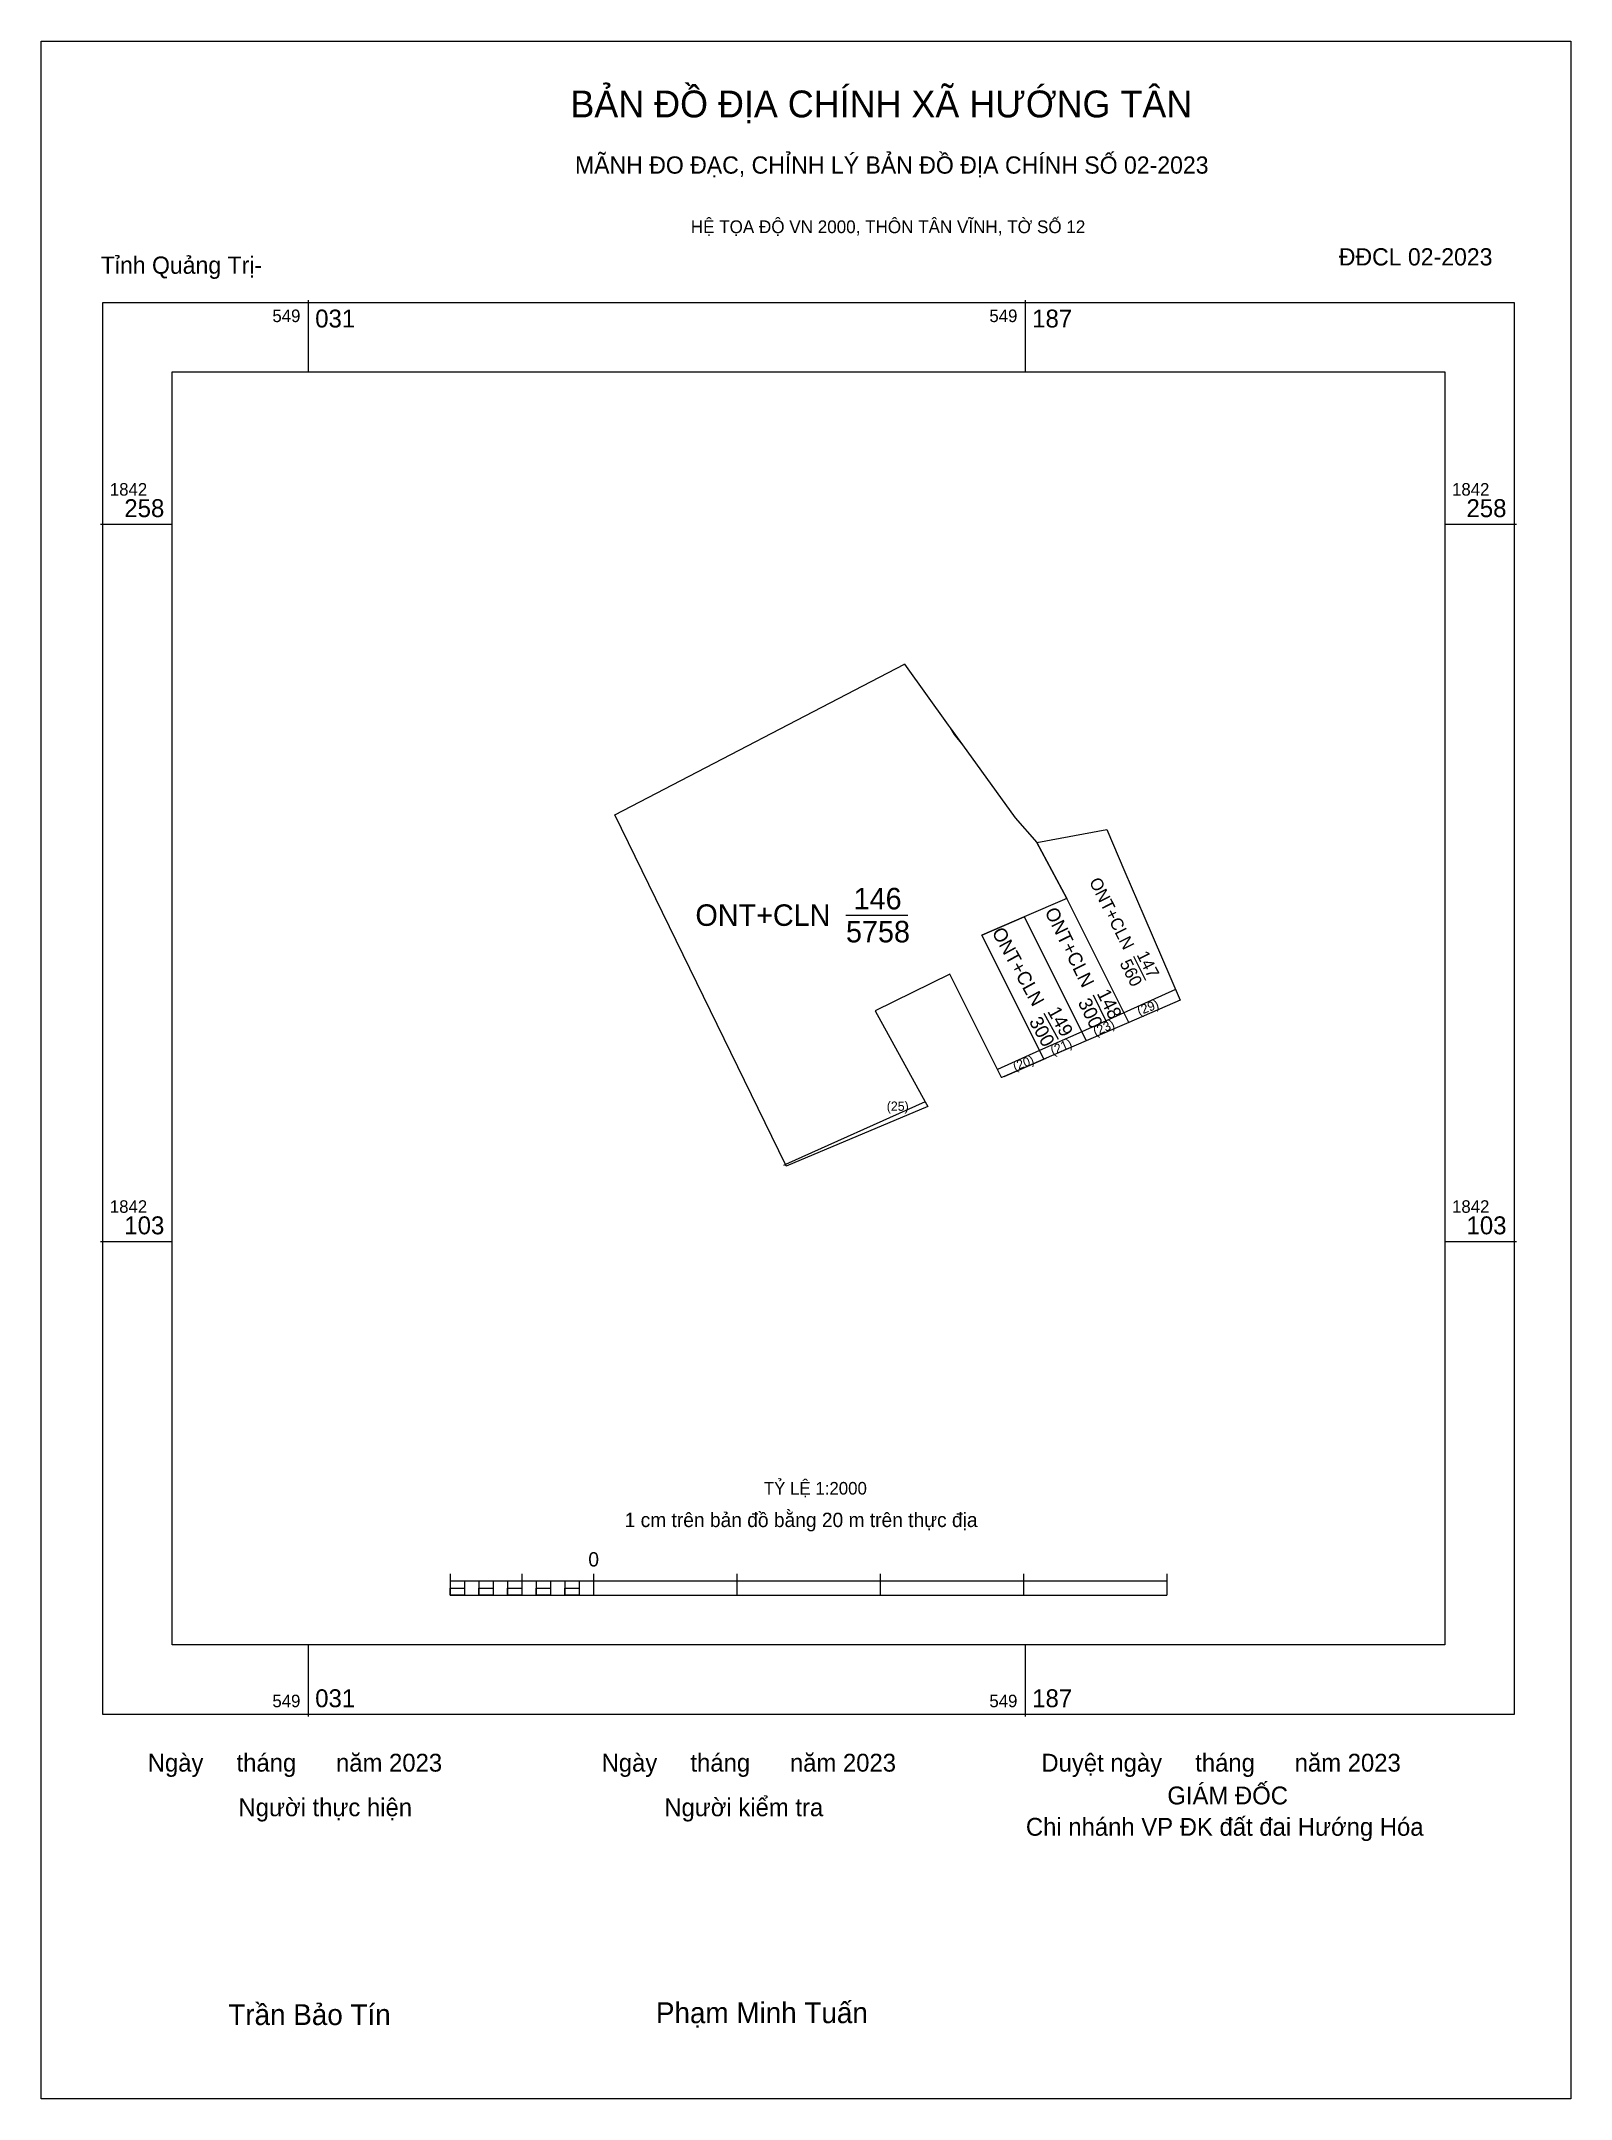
# Model space of a CAD drawing. Extents: x 548974 to 549305, y 1841918 to 1842363.
import ezdxf

# ---------------------------------------------------------------- set-up
doc = ezdxf.new("R2010")
doc.units = 0
for name, color, linetype in [('Level 10', 7, 'Continuous'), ('Level 13', 7, 'Continuous'), ('Level 15', 7, 'Continuous'), ('Level 23', 7, 'Continuous'), ('Level 27', 7, 'Continuous'), ('Level 49', 7, 'Continuous'), ('Level 5', 7, 'Continuous'), ('Level 50', 7, 'Continuous'), ('Level 6', 7, 'Continuous'), ('Level 62', 7, 'Continuous'), ('Level 63', 7, 'Continuous'), ('Level 9', 7, 'Continuous')]:
    doc.layers.add(name, color=color, linetype=linetype)

msp = doc.modelspace()

# ---------------------------------------------------------------- linework, layer by layer
at = {"layer": 'Level 10'}
for points in [[(549098.26, 1842195.89), (549160.98, 1842228.51), (549170.38, 1842215.29), (549170.81, 1842214.7), (549173.48, 1842211.02), (549184.91, 1842195.26), (549189.55, 1842189.93), (549196.06, 1842177.83), (549186.88, 1842173.85), (549177.71, 1842169.88), (549190.18, 1842144.9), (549191.12, 1842143.04), (549182.51, 1842139.31), (549181.92, 1842139.11), (549181.07, 1842140.81), (549170.75, 1842161.42), (549154.57, 1842153.53), (549165.45, 1842133.81), (549166.01, 1842132.8), (549135.38, 1842119.91), (549135.21, 1842120.25)], [(549189.55, 1842189.93), (549204.71, 1842192.71), (549208.65, 1842183.56), (549212.76, 1842174.02), (549220.6, 1842155.82), (549209.47, 1842150.99), (549196.06, 1842177.83)], [(549190.18, 1842144.9), (549177.71, 1842169.88), (549186.88, 1842173.85), (549199.3, 1842148.99), (549200.29, 1842147.02), (549191.12, 1842143.04)]]:
    msp.add_lwpolyline(points, close=True, dxfattribs=at)
at = {"layer": 'Level 13'}
msp.add_line((549148.28, 1842174.21), (549161.65, 1842174.21), dxfattribs=at)
at = {"layer": 'Level 15'}
msp.add_lwpolyline([(548974.14, 1842363.26), (549305.14, 1842363.26), (549305.14, 1841918.15), (548974.14, 1841918.15)], close=True, dxfattribs=at)
at = {"layer": 'Level 23'}
msp.add_lwpolyline([(549182.51, 1842139.31), (549191.12, 1842143.04), (549191.59, 1842143.24)], dxfattribs=at)
at = {"layer": 'Level 27'}
for p, q in [((549160.98, 1842228.51), (549160.98, 1842228.53)), ((549098.26, 1842195.89), (549098.26, 1842195.9)), ((549189.55, 1842189.93), (549189.57, 1842189.93)), ((549196.06, 1842177.83), (549196.06, 1842177.82)), ((549186.88, 1842173.85), (549186.89, 1842173.84)), ((549191.12, 1842143.04), (549191.13, 1842143.05)), ((549181.92, 1842139.11), (549181.9, 1842139.11)), ((549166.01, 1842132.8), (549166.02, 1842132.81)), ((549135.38, 1842119.91), (549135.36, 1842119.91))]:
    msp.add_line(p, q, dxfattribs=at)
at = {"layer": 'Level 49'}
for p, q in [((549170.81, 1842214.7), (549171.7, 1842213.3)), ((549171.7, 1842213.3), (549173.48, 1842211.02))]:
    msp.add_line(p, q, dxfattribs=at)
at = {"layer": 'Level 5'}
msp.add_line((549210.47, 1842165.34), (549213.08, 1842160.15), dxfattribs=at)
at = {"layer": 'Level 50'}
msp.add_line((549209.47, 1842150.99), (549200.29, 1842147.02), dxfattribs=at)
for points in [[(549219.62, 1842158.1), (549199.3, 1842148.99)], [(549199.3, 1842148.99), (549190.18, 1842144.9)], [(549190.18, 1842144.9), (549181.07, 1842140.81)], [(549165.45, 1842133.81), (549135.21, 1842120.25), (549134.74, 1842120.04)]]:
    msp.add_lwpolyline(points, dxfattribs=at)
at = {"layer": 'Level 62'}
msp.add_lwpolyline([(549002.49, 1842291.72), (549277.87, 1842291.72), (549277.87, 1842016.34), (549002.49, 1842016.34)], close=True, dxfattribs=at)
at = {"layer": 'Level 63'}
for p, q in [((549031.89, 1842307.24), (549031.89, 1842291.72)), ((549187.03, 1842307.24), (549187.03, 1842291.72)), ((548986.97, 1842258.75), (549002.49, 1842258.75)), ((549277.87, 1842258.75), (549293.39, 1842258.75)), ((548986.97, 1842103.61), (549002.49, 1842103.61)), ((549277.87, 1842103.61), (549293.39, 1842103.61)), ((549062.61, 1842031.75), (549062.61, 1842027.09)), ((549062.61, 1842030.2), (549217.75, 1842030.2)), ((549065.71, 1842030.2), (549065.71, 1842027.09)), ((549068.82, 1842030.2), (549068.82, 1842027.09)), ((549071.92, 1842030.2), (549071.92, 1842027.09)), ((549075.02, 1842030.2), (549075.02, 1842027.09)), ((549078.13, 1842031.75), (549078.13, 1842027.09)), ((549078.13, 1842030.2), (549078.13, 1842027.09)), ((549081.23, 1842030.2), (549081.23, 1842027.09)), ((549084.33, 1842030.2), (549084.33, 1842027.09)), ((549087.43, 1842030.2), (549087.43, 1842027.09)), ((549090.54, 1842030.2), (549090.54, 1842027.09)), ((549093.64, 1842031.75), (549093.64, 1842027.09)), ((549093.64, 1842030.2), (549093.64, 1842027.09)), ((549124.67, 1842031.75), (549124.67, 1842027.09)), ((549155.69, 1842031.75), (549155.69, 1842027.09)), ((549186.72, 1842031.75), (549186.72, 1842027.09)), ((549217.75, 1842031.75), (549217.75, 1842027.09)), ((549062.61, 1842027.09), (549217.75, 1842027.09)), ((549031.89, 1842016.34), (549031.89, 1842000.82)), ((549187.03, 1842016.34), (549187.03, 1842000.82))]:
    msp.add_line(p, q, dxfattribs=at)
for points in [[(548987.46, 1842306.75), (549292.9, 1842306.75), (549292.9, 1842001.31), (548987.46, 1842001.31)], [(549062.61, 1842028.64), (549065.71, 1842028.64), (549065.71, 1842027.09), (549062.61, 1842027.09)], [(549062.61, 1842028.64), (549065.71, 1842028.64), (549065.71, 1842027.09), (549062.61, 1842027.09)], [(549068.82, 1842028.64), (549071.92, 1842028.64), (549071.92, 1842027.09), (549068.82, 1842027.09)], [(549075.02, 1842028.64), (549078.13, 1842028.64), (549078.13, 1842027.09), (549075.02, 1842027.09)], [(549081.23, 1842028.64), (549084.33, 1842028.64), (549084.33, 1842027.09), (549081.23, 1842027.09)], [(549087.43, 1842028.64), (549090.54, 1842028.64), (549090.54, 1842027.09), (549087.43, 1842027.09)]]:
    msp.add_lwpolyline(points, close=True, dxfattribs=at)
at = {"layer": 'Level 9'}
for p, q in [((549201.76, 1842156.99), (549204.62, 1842151.22)), ((549191.1, 1842153.03), (549194.21, 1842147.4))]:
    msp.add_line(p, q, dxfattribs=at)

# ---------------------------------------------------------------- texts
at = {"layer": 'Level 13'}
for s, height, p in [('146', 4.654, (549149.94, 1842175.45)), ('ONT+CLN', 4.654, (549115.71, 1842171.88)), ('5758', 4.654, (549148.29, 1842168.31)), ('(25)', 2, (549157.11, 1842131.88))]:
    msp.add_text(s, height=height, dxfattribs=at).set_placement(p)
for s, height, rotation, p in [('ONT+CLN', 2.971, 296.3257, (549191.21, 1842174.97)), ('ONT+CLN', 2.971, 298.865, (549179.76, 1842170.53)), ('300', 2.971, 296.3257, (549198.39, 1842155.32)), ('148', 2.971, 296.3257, (549202.5, 1842157.3)), ('300', 2.971, 298.865, (549187.81, 1842151.21)), ('149', 2.971, 298.865, (549191.8, 1842153.4)), ('(23)', 2, 23.9892, (549202.29, 1842147.97)), ('(21)', 2, 23.2479, (549193.05, 1842143.85)), ('(20)', 1.939, 20.9715, (549184.86, 1842140.49))]:
    msp.add_text(s, height=height, rotation=rotation, dxfattribs=at).set_placement(p)
at = {"layer": 'Level 5'}
for s, height, rotation, p in [('ONT+CLN', 2.682, 296.7136, (549200.84, 1842181.5)), ('560', 2.682, 296.7136, (549207.44, 1842163.81)), ('147', 2.682, 296.7136, (549211.12, 1842165.64)), ('(29)', 2, 20.6047, (549211.74, 1842152.48))]:
    msp.add_text(s, height=height, rotation=rotation, dxfattribs=at).set_placement(p)
at = {"layer": 'Level 6'}
msp.add_text('TỶ LỆ 1:2000', height=2.7272, dxfattribs=at).set_placement((549130.51, 1842048.86))
at = {"layer": 'Level 63'}
for s, height, p in [('BẢN ĐỒ ĐỊA CHÍNH XÃ HƯỚNG TÂN', 5.8078, (549088.66, 1842346.77)), ('MÃNH ĐO ĐẠC, CHỈNH LÝ BẢN ĐỒ ĐỊA CHÍNH SỐ 02-2023', 3.7267, (549089.66, 1842334.6)), ('HỆ TỌA ĐỘ VN 2000, THÔN TÂN VĨNH, TỜ SỐ 12', 2.7587, (549114.71, 1842321.73)), ('549', 2.715, (549024.18, 1842302.49)), ('031', 3.878, (549033.44, 1842301.32)), ('549', 2.715, (549179.32, 1842302.49)), ('187', 3.878, (549188.58, 1842301.32)), ('1842', 2.715, (548989.01, 1842264.95)), ('1842', 2.715, (549279.43, 1842264.95)), ('258', 3.878, (548992.14, 1842260.3)), ('258', 3.878, (549282.55, 1842260.3)), ('1842', 2.715, (548989.01, 1842109.81)), ('1842', 2.715, (549279.43, 1842109.81)), ('103', 3.878, (548992.14, 1842105.16)), ('103', 3.878, (549282.56, 1842105.16)), ('1 cm trên bản đồ bằng 20 m trên thực địa', 3.1028, (549100.4, 1842041.83)), ('0', 3.1, (549092.54, 1842033.3)), ('549', 2.715, (549024.18, 1842002.86)), ('031', 3.878, (549033.44, 1842002.86)), ('549', 2.715, (549179.32, 1842002.86)), ('187', 3.878, (549188.58, 1842002.86)), ('Ngày     tháng      năm 2023', 3.8603, (548997.2, 1841988.93)), ('Ngày     tháng      năm 2023', 3.8603, (549095.41, 1841988.93)), ('Duyệt ngày     tháng      năm 2023', 3.8603, (549190.57, 1841988.93)), ('GIÁM ĐỐC', 3.86, (549217.83, 1841981.84)), ('Người thực hiện', 3.8603, (549016.84, 1841979.28)), ('Người kiểm tra', 3.8603, (549108.98, 1841979.28)), ('Chi nhánh VP ĐK đất đai Hướng Hóa', 3.8603, (549187.22, 1841975.06)), ('Trần Bảo Tín', 4.5027, (549014.64, 1841934.11)), ('Phạm Minh Tuấn', 4.5027, (549107.17, 1841934.52))]:
    msp.add_text(s, height=height, dxfattribs=at).set_placement(p)
at = {"layer": 'Level 9'}
for s, p in [('Tỉnh Quảng Trị-', (548987.05, 1842312.94)), ('ĐĐCL 02-2023', (549254.93, 1842314.74))]:
    msp.add_text(s, height=3.7267, dxfattribs=at).set_placement(p)

doc.saveas('drawing.dxf')
